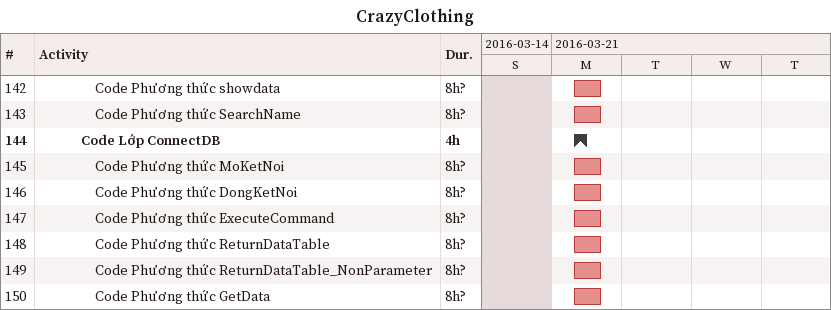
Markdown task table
CrazyClothing

| ID | Level | Task | Duration | Start | Finish |
|---|---|---|---|---|---|
| 142 | 5 | Code Phương thức showdata | 8h? | 2016-03-21 | 2016-03-21 |
| 143 | 5 | Code Phương thức SearchName | 8h? | 2016-03-21 | 2016-03-21 |
| 144 | 4 | **Code Lớp ConnectDB** | 4h | 2016-03-21 | 2016-03-21 |
| 145 | 5 | Code Phương thức MoKetNoi | 8h? | 2016-03-21 | 2016-03-21 |
| 146 | 5 | Code Phương thức DongKetNoi | 8h? | 2016-03-21 | 2016-03-21 |
| 147 | 5 | Code Phương thức ExecuteCommand | 8h? | 2016-03-21 | 2016-03-21 |
| 148 | 5 | Code Phương thức ReturnDataTable | 8h? | 2016-03-21 | 2016-03-21 |
| 149 | 5 | Code Phương thức ReturnDataTable_NonParameter | 8h? | 2016-03-21 | 2016-03-21 |
| 150 | 5 | Code Phương thức GetData | 8h? | 2016-03-21 | 2016-03-21 |
